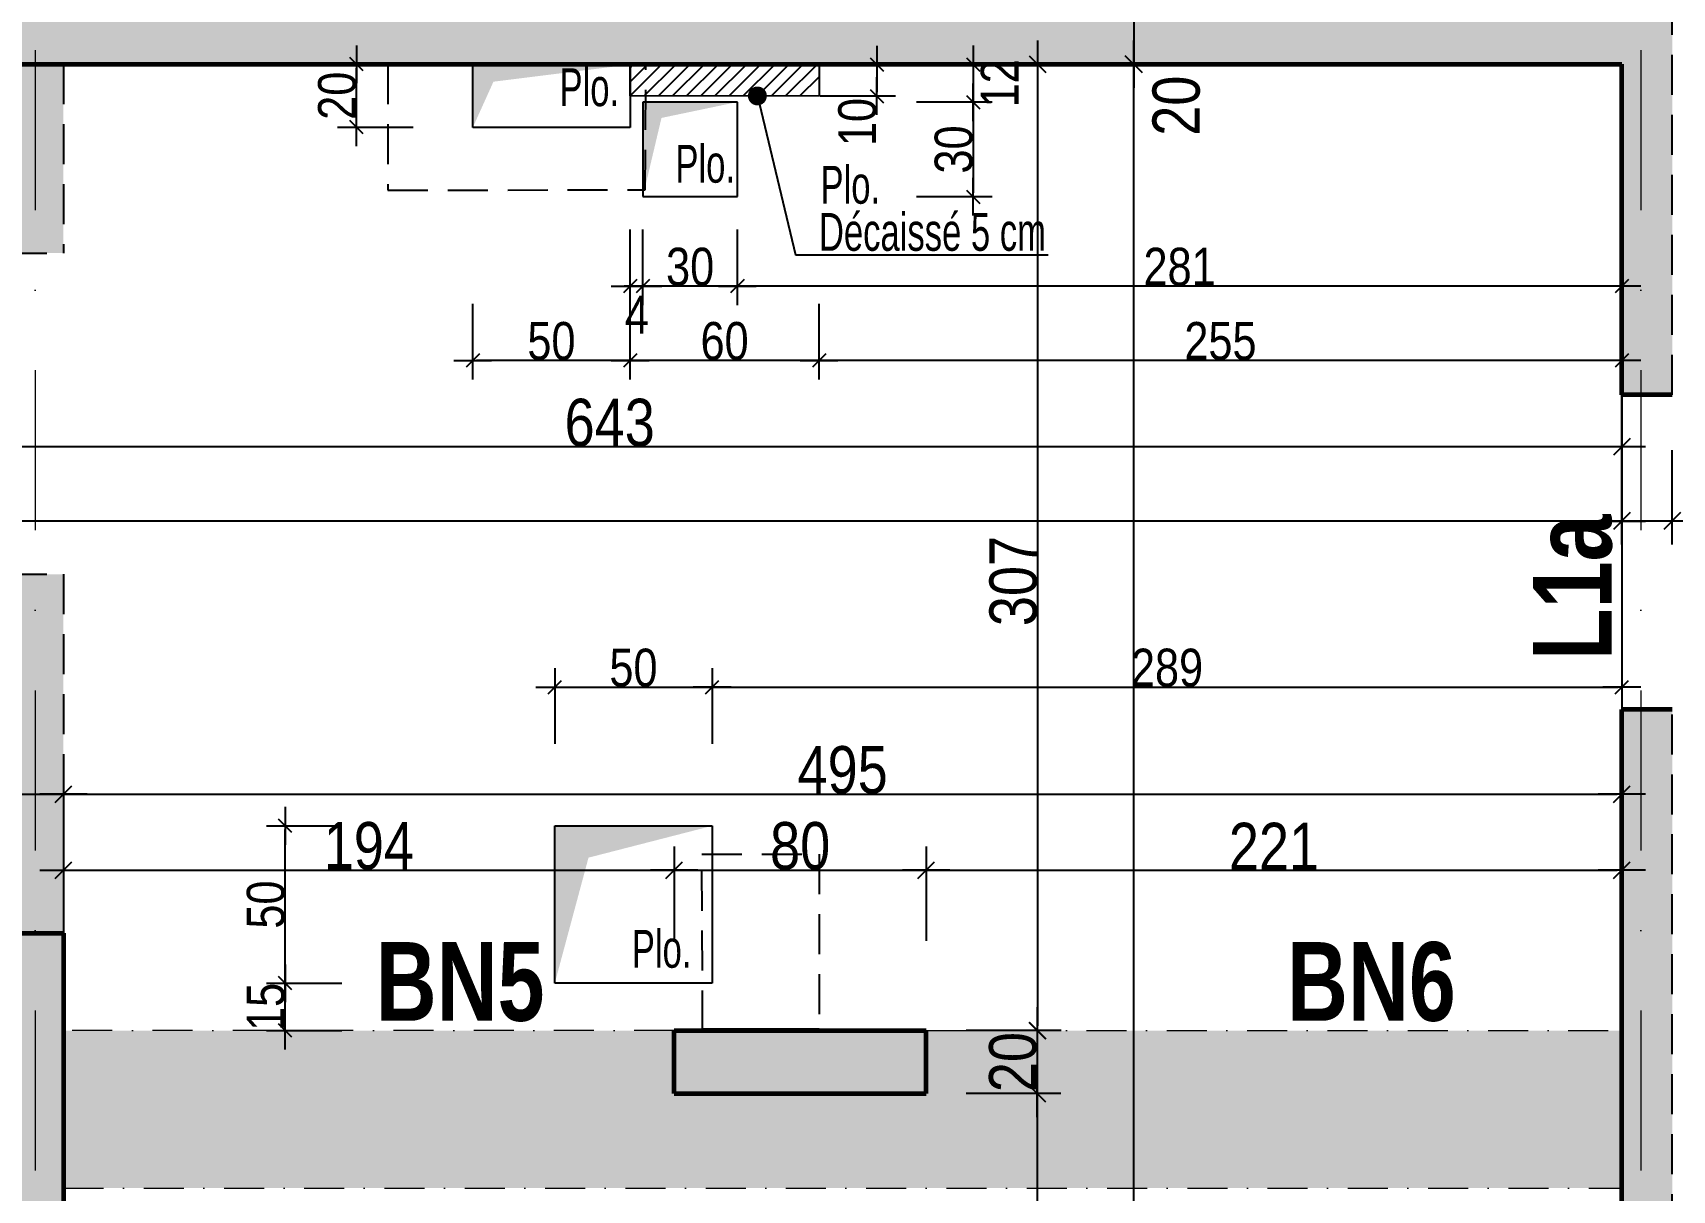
# Model space of a CAD drawing. Header units: millimetres. Extents: x -22 to 27383, y -3644 to 590.
# Drawn here: x 23157 to 23678, y -2261 to -1894 of the extents above; entities that cross this region are included whole.
import ezdxf
from ezdxf.enums import TextEntityAlignment as Align

# ---------------------------------------------------------------- set-up
doc = ezdxf.new("R2010")
doc.units = ezdxf.units.MM
doc.linetypes.add('CACHEX2', pattern=[19.05, 12.7, -6.35])
doc.linetypes.add('TIRETPTX2', pattern=[50.8, 25.4, -12.7, 0, -12.7])
for name, color, linetype in [('01_cote_gen', 4, 'Continuous'), ('01_linteaux', 2, 'Continuous'), ('01_murs_sup', 2, 'CACHEX2'), ('01_poch_BN', 9, 'Continuous'), ('01_poch_murs', 253, 'Continuous'), ('01_poch_poteaux', 250, 'Continuous'), ('01_resv', 32, 'Continuous'), ('01_texte', 230, 'Continuous'), ('AA_COTES', 2, 'Continuous')]:
    doc.layers.add(name, color=color, linetype=linetype)
doc.layers.add('01_murs_coup', color=5, linetype='Continuous', lineweight=60)
doc.layers.add('01_tram_axes', color=2, linetype='TIRETPTX2', lineweight=9)
doc.styles.add('ARIAL NA', font='ARIALN.TTF')
doc.styles.add('impact', font='impact.ttf')
doc.styles.add('STYLE2', font='ARIALN.TTF')
doc.dimstyles.new('JB50', dxfattribs={"dimscale": 0.1, "dimtxt": 150, "dimasz": 15, "dimexe": 0.1, "dimexo": 0.1, "dimgap": 0.09, "dimtad": 1, "dimdec": 1, "dimdsep": 46, "dimtxsty": 'STYLE2', "dimblk1": 'BOND_G', "dimblk2": 'BOND_D', "dimsah": 1, "dimcen": 1.5, "dimdle": 0.01, "dimse1": 1, "dimse2": 1, "dimclrd": 4, "dimclre": 2, "dimclrt": 6, "dimazin": 2, "dimtfac": 2.333333, "dimtdec": 1, "dimtix": 1, "dimtmove": 2, "dimatfit": 3, "dimldrblk": 'BOND_G', "dimfxl": 1, "dimtolj": 1, "dimtzin": 0, "dimarcsym": 0})
doc.dimstyles.new('JB50res', dxfattribs={"dimscale": 0.1, "dimtxt": 120, "dimasz": 12, "dimexe": 0.1, "dimexo": 0.1, "dimgap": 0.09, "dimtad": 1, "dimdec": 1, "dimdsep": 46, "dimtxsty": 'STYLE2', "dimblk1": 'BOND_G', "dimblk2": 'BOND_D', "dimsah": 1, "dimcen": 1.5, "dimdle": 0.01, "dimse1": 1, "dimse2": 1, "dimclrd": 4, "dimclre": 2, "dimclrt": 6, "dimazin": 2, "dimtfac": 2.333333, "dimtdec": 1, "dimtix": 1, "dimtmove": 2, "dimatfit": 3, "dimldrblk": 'BOND_G', "dimfxl": 1, "dimtolj": 1, "dimtzin": 0, "dimarcsym": 0})

# ---------------------------------------------------------------- blocks, each defined once
blk = doc.blocks.new('BOND_G')
at = {"layer": 'AA_COTES', "color": 0}
for p, q in [((0, -5), (0, 15)), ((5, 0), (-5, 0)), ((1.77, 1.77), (-1.77, -1.77))]:
    blk.add_line(p, q, dxfattribs=at)
blk = doc.blocks.new('BOND_D')
at = {"layer": 'AA_COTES', "color": 0}
for p, q in [((0, 5), (0, -15)), ((5, 0), (-5, 0)), ((-1.77, -1.77), (1.77, 1.77))]:
    blk.add_line(p, q, dxfattribs=at)
blk = doc.blocks.new('*D2263')
at = {"layer": '01_cote_gen', "color": 4, "lineweight": -2, "transparency": 16777216}
blk.add_line((23507.18, -1885.33), (23507.18, -1902.33), dxfattribs=at)
at = {"layer": 'Defpoints', "color": 0, "transparency": 16777216}
for p in [(23549.19, -1883.83), (23507.18, -1903.83), (23537.27, -1903.83)]:
    blk.add_point(p, dxfattribs=at)
at = {"layer": '01_cote_gen', "color": 4, "lineweight": -2, "transparency": 16777216, "xscale": 1.5, "yscale": 1.5, "zscale": 1.5}
for name, p, rotation in [('BOND_G', (23507.18, -1883.83), 90), ('BOND_D', (23507.18, -1903.83), 270)]:
    blk.add_blockref(name, p, dxfattribs=dict(at, rotation=rotation))
at = {"layer": '01_cote_gen', "color": 6, "transparency": 16777216, "insert": (23520.76, -1917), "char_height": 15, "attachment_point": 5, "rotation": 90, "style": 'STYLE2'}
blk.add_mtext('\\A1;20', dxfattribs=at)
blk = doc.blocks.new('*D2268')
at = {"layer": '01_cote_gen', "color": 4, "lineweight": -2, "transparency": 16777216}
blk.add_line((23507.18, -2813.33), (23507.18, -1905.33), dxfattribs=at)
at = {"layer": 'Defpoints', "color": 0, "transparency": 16777216}
for p in [(23507.18, -1903.83), (23555.62, -1903.83), (23555.62, -2814.83)]:
    blk.add_point(p, dxfattribs=at)
at = {"layer": '01_cote_gen', "color": 4, "lineweight": -2, "transparency": 16777216, "xscale": 1.5, "yscale": 1.5, "zscale": 1.5}
for name, p, rotation in [('BOND_D', (23507.18, -1903.83), 90), ('BOND_G', (23507.18, -2814.83), 270)]:
    blk.add_blockref(name, p, dxfattribs=dict(at, rotation=rotation))
at = {"layer": '01_cote_gen', "color": 6, "transparency": 16777216, "insert": (23498.99, -2323.15), "char_height": 15, "attachment_point": 5, "rotation": 90, "style": 'STYLE2'}
blk.add_mtext('\\A1;911', dxfattribs=at)
blk = doc.blocks.new('*D2390')
at = {"layer": '01_cote_gen', "color": 4, "lineweight": -2, "transparency": 16777216}
blk.add_line((23476.63, -1905.33), (23476.63, -2209.29), dxfattribs=at)
at = {"layer": 'Defpoints', "color": 0, "transparency": 16777216}
for p in [(23473.78, -1903.83), (23441.24, -2210.79), (23476.63, -2210.79)]:
    blk.add_point(p, dxfattribs=at)
at = {"layer": '01_cote_gen', "color": 4, "lineweight": -2, "transparency": 16777216, "xscale": 1.5, "yscale": 1.5, "zscale": 1.5}
for name, p, rotation in [('BOND_G', (23476.63, -1903.83), 90), ('BOND_D', (23476.63, -2210.79), 270)]:
    blk.add_blockref(name, p, dxfattribs=dict(at, rotation=rotation))
at = {"layer": '01_cote_gen', "color": 6, "transparency": 16777216, "insert": (23468.97, -2067.98), "char_height": 15, "attachment_point": 5, "rotation": 90, "style": 'STYLE2'}
blk.add_mtext('\\A1;307', dxfattribs=at)
blk = doc.blocks.new('*D2391')
at = {"layer": '01_cote_gen', "color": 4, "lineweight": -2, "transparency": 16777216}
blk.add_line((23476.52, -2212.29), (23476.52, -2229.29), dxfattribs=at)
at = {"layer": 'Defpoints', "color": 0, "transparency": 16777216}
for p in [(23454.02, -2210.79), (23441.24, -2230.79), (23476.52, -2230.79)]:
    blk.add_point(p, dxfattribs=at)
at = {"layer": '01_cote_gen', "color": 4, "lineweight": -2, "transparency": 16777216, "xscale": 1.5, "yscale": 1.5, "zscale": 1.5}
for name, p, rotation in [('BOND_G', (23476.52, -2210.79), 90), ('BOND_D', (23476.52, -2230.79), 270)]:
    blk.add_blockref(name, p, dxfattribs=dict(at, rotation=rotation))
at = {"layer": '01_cote_gen', "color": 6, "transparency": 16777216, "insert": (23468.85, -2220.79), "char_height": 15, "attachment_point": 5, "rotation": 90, "style": 'STYLE2'}
blk.add_mtext('\\A1;20', dxfattribs=at)
blk = doc.blocks.new('*D2392')
at = {"layer": '01_cote_gen', "color": 4, "lineweight": -2, "transparency": 16777216}
blk.add_line((23476.52, -2232.29), (23476.52, -2813.33), dxfattribs=at)
at = {"layer": 'Defpoints', "color": 0, "transparency": 16777216}
for p in [(23454.02, -2230.79), (23454.02, -2814.83), (23476.52, -2814.83)]:
    blk.add_point(p, dxfattribs=at)
at = {"layer": '01_cote_gen', "color": 4, "lineweight": -2, "transparency": 16777216, "xscale": 1.5, "yscale": 1.5, "zscale": 1.5}
for name, p, rotation in [('BOND_G', (23476.52, -2230.79), 90), ('BOND_D', (23476.52, -2814.83), 270)]:
    blk.add_blockref(name, p, dxfattribs=dict(at, rotation=rotation))
at = {"layer": '01_cote_gen', "color": 6, "transparency": 16777216, "insert": (23468.85, -2522.81), "char_height": 15, "attachment_point": 5, "rotation": 90, "style": 'STYLE2'}
blk.add_mtext('\\A1;584', dxfattribs=at)
blk = doc.blocks.new('*D2539')
at = {"layer": '01_cote_gen', "color": 4, "lineweight": -2, "transparency": 16777216}
blk.add_line((23168.74, -2135.7), (23660.74, -2135.7), dxfattribs=at)
at = {"layer": 'Defpoints', "color": 0, "transparency": 16777216}
for p in [(23167.24, -2050.61), (23662.24, -2050.61), (23662.24, -2135.7)]:
    blk.add_point(p, dxfattribs=at)
at = {"layer": '01_cote_gen', "color": 4, "lineweight": -2, "transparency": 16777216, "xscale": 1.5, "yscale": 1.5, "zscale": 1.5, "rotation": 180}
blk.add_blockref('BOND_G', (23167.24, -2135.7), dxfattribs=at)
at = {"layer": '01_cote_gen', "color": 4, "lineweight": -2, "transparency": 16777216, "xscale": 1.5, "yscale": 1.5, "zscale": 1.5}
blk.add_blockref('BOND_D', (23662.24, -2135.7), dxfattribs=at)
at = {"layer": '01_cote_gen', "color": 6, "transparency": 16777216, "insert": (23414.74, -2128.03), "char_height": 15, "attachment_point": 5, "style": 'STYLE2'}
blk.add_mtext('\\A1;495', dxfattribs=at)
blk = doc.blocks.new('*D2540')
at = {"layer": '01_cote_gen', "color": 4, "lineweight": -2, "transparency": 16777216}
blk.add_line((23020.74, -2135.7), (23165.74, -2135.7), dxfattribs=at)
at = {"layer": 'Defpoints', "color": 0, "transparency": 16777216}
for p in [(23019.24, -2101.94), (23167.24, -2135.7), (23167.24, -2143.2)]:
    blk.add_point(p, dxfattribs=at)
at = {"layer": '01_cote_gen', "color": 4, "lineweight": -2, "transparency": 16777216, "xscale": 1.5, "yscale": 1.5, "zscale": 1.5, "rotation": 180}
blk.add_blockref('BOND_G', (23019.24, -2135.7), dxfattribs=at)
at = {"layer": '01_cote_gen', "color": 4, "lineweight": -2, "transparency": 16777216, "xscale": 1.5, "yscale": 1.5, "zscale": 1.5}
blk.add_blockref('BOND_D', (23167.24, -2135.7), dxfattribs=at)
at = {"layer": '01_cote_gen', "color": 6, "transparency": 16777216, "insert": (23093.24, -2128.03), "char_height": 15, "attachment_point": 5, "style": 'STYLE2'}
blk.add_mtext('\\A1;148', dxfattribs=at)
blk = doc.blocks.new('*D2541')
at = {"layer": '01_cote_gen', "color": 4, "lineweight": -2, "transparency": 16777216}
blk.add_line((23660.74, -2048.92), (22563.74, -2048.92), dxfattribs=at)
at = {"layer": 'Defpoints', "color": 0, "transparency": 16777216}
for p in [(22562.24, -2032.87), (23662.24, -2032.87), (22562.24, -2048.92)]:
    blk.add_point(p, dxfattribs=at)
at = {"layer": '01_cote_gen', "color": 4, "lineweight": -2, "transparency": 16777216, "xscale": 1.5, "yscale": 1.5, "zscale": 1.5, "rotation": 180}
blk.add_blockref('BOND_D', (22562.24, -2048.92), dxfattribs=at)
at = {"layer": '01_cote_gen', "color": 4, "lineweight": -2, "transparency": 16777216, "xscale": 1.5, "yscale": 1.5, "zscale": 1.5}
blk.add_blockref('BOND_G', (23662.24, -2048.92), dxfattribs=at)
at = {"layer": '01_cote_gen', "color": 6, "transparency": 16777216, "insert": (23112.24, -2041.25), "char_height": 15, "attachment_point": 5, "style": 'STYLE2'}
blk.add_mtext('\\A1;1100', dxfattribs=at)
blk = doc.blocks.new('*D2542')
at = {"layer": '01_cote_gen', "color": 4, "lineweight": -2, "transparency": 16777216}
blk.add_line((23676.74, -2048.92), (23663.74, -2048.92), dxfattribs=at)
at = {"layer": 'Defpoints', "color": 0, "transparency": 16777216}
for p in [(23662.24, -2039.68), (23678.24, -2037.02), (23662.24, -2048.92)]:
    blk.add_point(p, dxfattribs=at)
at = {"layer": '01_cote_gen', "color": 4, "lineweight": -2, "transparency": 16777216, "xscale": 1.5, "yscale": 1.5, "zscale": 1.5, "rotation": 180}
blk.add_blockref('BOND_D', (23662.24, -2048.92), dxfattribs=at)
at = {"layer": '01_cote_gen', "color": 4, "lineweight": -2, "transparency": 16777216, "xscale": 1.5, "yscale": 1.5, "zscale": 1.5}
blk.add_blockref('BOND_G', (23678.24, -2048.92), dxfattribs=at)
at = {"layer": '01_cote_gen', "color": 6, "transparency": 16777216, "insert": (23690.45, -2059.41), "char_height": 15, "attachment_point": 5, "style": 'STYLE2'}
blk.add_mtext('\\A1;16', dxfattribs=at)
blk = doc.blocks.new('*D2668')
at = {"layer": '01_cote_gen', "color": 4, "lineweight": -2, "transparency": 16777216}
blk.add_line((23660.74, -2025.37), (23020.74, -2025.37), dxfattribs=at)
at = {"layer": 'Defpoints', "color": 0, "transparency": 16777216}
for p in [(23019.24, -1989.13), (23662.24, -1989.13), (23019.24, -2025.37)]:
    blk.add_point(p, dxfattribs=at)
at = {"layer": '01_cote_gen', "color": 4, "lineweight": -2, "transparency": 16777216, "xscale": 1.5, "yscale": 1.5, "zscale": 1.5, "rotation": 180}
blk.add_blockref('BOND_D', (23019.24, -2025.37), dxfattribs=at)
at = {"layer": '01_cote_gen', "color": 4, "lineweight": -2, "transparency": 16777216, "xscale": 1.5, "yscale": 1.5, "zscale": 1.5}
blk.add_blockref('BOND_G', (23662.24, -2025.37), dxfattribs=at)
at = {"layer": '01_cote_gen', "color": 6, "transparency": 16777216, "insert": (23340.74, -2017.7), "char_height": 15, "attachment_point": 5, "style": 'STYLE2'}
blk.add_mtext('\\A1;643', dxfattribs=at)
blk = doc.blocks.new('*D2669')
at = {"layer": '01_cote_gen', "color": 4, "lineweight": -2, "transparency": 16777216}
blk.add_line((23168.74, -2159.82), (23359.74, -2159.82), dxfattribs=at)
at = {"layer": 'Defpoints', "color": 0, "transparency": 16777216}
for p in [(23361.24, -2159.82), (23167.24, -2166.24), (23361.24, -2210.79)]:
    blk.add_point(p, dxfattribs=at)
at = {"layer": '01_cote_gen', "color": 4, "lineweight": -2, "transparency": 16777216, "xscale": 1.5, "yscale": 1.5, "zscale": 1.5, "rotation": 180}
blk.add_blockref('BOND_G', (23167.24, -2159.82), dxfattribs=at)
at = {"layer": '01_cote_gen', "color": 4, "lineweight": -2, "transparency": 16777216, "xscale": 1.5, "yscale": 1.5, "zscale": 1.5}
blk.add_blockref('BOND_D', (23361.24, -2159.82), dxfattribs=at)
at = {"layer": '01_cote_gen', "color": 6, "transparency": 16777216, "insert": (23264.24, -2152.15), "char_height": 15, "attachment_point": 5, "style": 'STYLE2'}
blk.add_mtext('\\A1;194', dxfattribs=at)
blk = doc.blocks.new('*D2670')
at = {"layer": '01_cote_gen', "color": 4, "lineweight": -2, "transparency": 16777216}
blk.add_line((23442.74, -2159.82), (23660.74, -2159.82), dxfattribs=at)
at = {"layer": 'Defpoints', "color": 0, "transparency": 16777216}
for p in [(23662.24, -2159.82), (23662.24, -2169.05), (23441.24, -2175.87)]:
    blk.add_point(p, dxfattribs=at)
at = {"layer": '01_cote_gen', "color": 4, "lineweight": -2, "transparency": 16777216, "xscale": 1.5, "yscale": 1.5, "zscale": 1.5, "rotation": 180}
blk.add_blockref('BOND_G', (23441.24, -2159.82), dxfattribs=at)
at = {"layer": '01_cote_gen', "color": 4, "lineweight": -2, "transparency": 16777216, "xscale": 1.5, "yscale": 1.5, "zscale": 1.5}
blk.add_blockref('BOND_D', (23662.24, -2159.82), dxfattribs=at)
at = {"layer": '01_cote_gen', "color": 6, "transparency": 16777216, "insert": (23551.74, -2152.28), "char_height": 15, "attachment_point": 5, "style": 'STYLE2'}
blk.add_mtext('\\A1;221', dxfattribs=at)
blk = doc.blocks.new('*D2826')
at = {"layer": '01_cote_gen', "color": 4, "lineweight": -2, "transparency": 16777216}
blk.add_line((23661.04, -1974.33), (23382.49, -1974.33), dxfattribs=at)
at = {"layer": 'Defpoints', "color": 0, "transparency": 16777216}
for p in [(23381.29, -1945.84), (23662.24, -1946.33), (23381.29, -1974.33)]:
    blk.add_point(p, dxfattribs=at)
at = {"layer": '01_cote_gen', "color": 4, "lineweight": -2, "transparency": 16777216, "xscale": 1.2, "yscale": 1.2, "zscale": 1.2, "rotation": 180}
blk.add_blockref('BOND_D', (23381.29, -1974.33), dxfattribs=at)
at = {"layer": '01_cote_gen', "color": 4, "lineweight": -2, "transparency": 16777216, "xscale": 1.2, "yscale": 1.2, "zscale": 1.2}
blk.add_blockref('BOND_G', (23662.24, -1974.33), dxfattribs=at)
at = {"layer": '01_cote_gen', "color": 6, "transparency": 16777216, "insert": (23521.77, -1968.2), "char_height": 12, "attachment_point": 5, "style": 'STYLE2'}
blk.add_mtext('\\A1;281', dxfattribs=at)
blk = doc.blocks.new('*D2827')
at = {"layer": '01_cote_gen', "color": 4, "lineweight": -2, "transparency": 16777216}
blk.add_line((23380.09, -1974.33), (23352.49, -1974.33), dxfattribs=at)
at = {"layer": 'Defpoints', "color": 0, "transparency": 16777216}
for p in [(23351.29, -1945.84), (23381.29, -1945.84), (23351.29, -1974.33)]:
    blk.add_point(p, dxfattribs=at)
at = {"layer": '01_cote_gen', "color": 4, "lineweight": -2, "transparency": 16777216, "xscale": 1.2, "yscale": 1.2, "zscale": 1.2, "rotation": 180}
blk.add_blockref('BOND_D', (23351.29, -1974.33), dxfattribs=at)
at = {"layer": '01_cote_gen', "color": 4, "lineweight": -2, "transparency": 16777216, "xscale": 1.2, "yscale": 1.2, "zscale": 1.2}
blk.add_blockref('BOND_G', (23381.29, -1974.33), dxfattribs=at)
at = {"layer": '01_cote_gen', "color": 6, "transparency": 16777216, "insert": (23366.29, -1968.2), "char_height": 12, "attachment_point": 5, "style": 'STYLE2'}
blk.add_mtext('\\A1;30', dxfattribs=at)
blk = doc.blocks.new('*D2828')
at = {"layer": '01_cote_gen', "color": 4, "lineweight": -2, "transparency": 16777216}
blk.add_line((23346.04, -1997.93), (23298.44, -1997.93), dxfattribs=at)
at = {"layer": 'Defpoints', "color": 0, "transparency": 16777216}
for p in [(23297.24, -1947.54), (23347.24, -1947.54), (23297.24, -1997.93)]:
    blk.add_point(p, dxfattribs=at)
at = {"layer": '01_cote_gen', "color": 4, "lineweight": -2, "transparency": 16777216, "xscale": 1.2, "yscale": 1.2, "zscale": 1.2, "rotation": 180}
blk.add_blockref('BOND_D', (23297.24, -1997.93), dxfattribs=at)
at = {"layer": '01_cote_gen', "color": 4, "lineweight": -2, "transparency": 16777216, "xscale": 1.2, "yscale": 1.2, "zscale": 1.2}
blk.add_blockref('BOND_G', (23347.24, -1997.93), dxfattribs=at)
at = {"layer": '01_cote_gen', "color": 6, "transparency": 16777216, "insert": (23322.24, -1991.8), "char_height": 12, "attachment_point": 5, "style": 'STYLE2'}
blk.add_mtext('\\A1;50', dxfattribs=at)
blk = doc.blocks.new('*D2829')
at = {"layer": '01_cote_gen', "color": 4, "lineweight": -2, "transparency": 16777216}
blk.add_line((23350.09, -1974.33), (23348.44, -1974.33), dxfattribs=at)
at = {"layer": 'Defpoints', "color": 0, "transparency": 16777216}
for p in [(23347.24, -1963.27), (23351.29, -1963.27), (23347.24, -1974.33)]:
    blk.add_point(p, dxfattribs=at)
at = {"layer": '01_cote_gen', "color": 4, "lineweight": -2, "transparency": 16777216, "xscale": 1.2, "yscale": 1.2, "zscale": 1.2, "rotation": 180}
blk.add_blockref('BOND_D', (23347.24, -1974.33), dxfattribs=at)
at = {"layer": '01_cote_gen', "color": 4, "lineweight": -2, "transparency": 16777216, "xscale": 1.2, "yscale": 1.2, "zscale": 1.2}
blk.add_blockref('BOND_G', (23351.29, -1974.33), dxfattribs=at)
at = {"layer": '01_cote_gen', "color": 6, "transparency": 16777216, "insert": (23349.37, -1983.37), "char_height": 12, "attachment_point": 5, "style": 'STYLE2'}
blk.add_mtext('\\A1;4', dxfattribs=at)
blk = doc.blocks.new('*D2830')
at = {"layer": '01_cote_gen', "color": 4, "lineweight": -2, "transparency": 16777216}
blk.add_line((23406.04, -1997.93), (23348.44, -1997.93), dxfattribs=at)
at = {"layer": 'Defpoints', "color": 0, "transparency": 16777216}
for p in [(23407.24, -1913.94), (23347.24, -1923.94), (23347.24, -1997.93)]:
    blk.add_point(p, dxfattribs=at)
at = {"layer": '01_cote_gen', "color": 4, "lineweight": -2, "transparency": 16777216, "xscale": 1.2, "yscale": 1.2, "zscale": 1.2, "rotation": 180}
blk.add_blockref('BOND_D', (23347.24, -1997.93), dxfattribs=at)
at = {"layer": '01_cote_gen', "color": 4, "lineweight": -2, "transparency": 16777216, "xscale": 1.2, "yscale": 1.2, "zscale": 1.2}
blk.add_blockref('BOND_G', (23407.24, -1997.93), dxfattribs=at)
at = {"layer": '01_cote_gen', "color": 6, "transparency": 16777216, "insert": (23377.24, -1991.8), "char_height": 12, "attachment_point": 5, "style": 'STYLE2'}
blk.add_mtext('\\A1;60', dxfattribs=at)
blk = doc.blocks.new('*D2831')
at = {"layer": '01_cote_gen', "color": 4, "lineweight": -2, "transparency": 16777216}
blk.add_line((23661.04, -1997.93), (23408.44, -1997.93), dxfattribs=at)
at = {"layer": 'Defpoints', "color": 0, "transparency": 16777216}
for p in [(23407.24, -1979.93), (23662.24, -1991), (23407.24, -1997.93)]:
    blk.add_point(p, dxfattribs=at)
at = {"layer": '01_cote_gen', "color": 4, "lineweight": -2, "transparency": 16777216, "xscale": 1.2, "yscale": 1.2, "zscale": 1.2, "rotation": 180}
blk.add_blockref('BOND_D', (23407.24, -1997.93), dxfattribs=at)
at = {"layer": '01_cote_gen', "color": 4, "lineweight": -2, "transparency": 16777216, "xscale": 1.2, "yscale": 1.2, "zscale": 1.2}
blk.add_blockref('BOND_G', (23662.24, -1997.93), dxfattribs=at)
at = {"layer": '01_cote_gen', "color": 6, "transparency": 16777216, "insert": (23534.74, -1991.8), "char_height": 12, "attachment_point": 5, "style": 'STYLE2'}
blk.add_mtext('\\A1;255', dxfattribs=at)
blk = doc.blocks.new('*D2832')
at = {"layer": '01_cote_gen', "color": 4, "lineweight": -2, "transparency": 16777216}
blk.add_line((23260.32, -1922.64), (23260.32, -1905.03), dxfattribs=at)
at = {"layer": 'Defpoints', "color": 0, "transparency": 16777216}
for p in [(23260.32, -1903.83), (23284.81, -1903.83), (23322.24, -1923.84)]:
    blk.add_point(p, dxfattribs=at)
at = {"layer": '01_cote_gen', "color": 4, "lineweight": -2, "transparency": 16777216, "xscale": 1.2, "yscale": 1.2, "zscale": 1.2}
for name, p, rotation in [('BOND_D', (23260.32, -1903.83), 90), ('BOND_G', (23260.32, -1923.84), 270)]:
    blk.add_blockref(name, p, dxfattribs=dict(at, rotation=rotation))
at = {"layer": '01_cote_gen', "color": 6, "transparency": 16777216, "insert": (23254.19, -1913.84), "char_height": 12, "attachment_point": 5, "rotation": 90, "style": 'STYLE2'}
blk.add_mtext('\\A1;20', dxfattribs=at)
blk = doc.blocks.new('*D2833')
at = {"layer": '01_cote_gen', "color": 4, "lineweight": -2, "transparency": 16777216}
blk.add_line((23456.19, -1905.1), (23456.19, -1914.7), dxfattribs=at)
at = {"layer": 'Defpoints', "color": 0, "transparency": 16777216}
for p in [(23450.45, -1903.9), (23385.8, -1915.9), (23456.19, -1915.9)]:
    blk.add_point(p, dxfattribs=at)
at = {"layer": '01_cote_gen', "color": 4, "lineweight": -2, "transparency": 16777216, "xscale": 1.2, "yscale": 1.2, "zscale": 1.2}
for name, p, rotation in [('BOND_G', (23456.19, -1903.9), 90), ('BOND_D', (23456.19, -1915.9), 270)]:
    blk.add_blockref(name, p, dxfattribs=dict(at, rotation=rotation))
at = {"layer": '01_cote_gen', "color": 6, "transparency": 16777216, "insert": (23464.6, -1909.9), "char_height": 12, "attachment_point": 5, "rotation": 90, "style": 'STYLE2'}
blk.add_mtext('\\A1;12', dxfattribs=at)
blk = doc.blocks.new('*D2834')
at = {"layer": '01_cote_gen', "color": 4, "lineweight": -2, "transparency": 16777216}
blk.add_line((23456.19, -1917.1), (23456.19, -1944.7), dxfattribs=at)
at = {"layer": 'Defpoints', "color": 0, "transparency": 16777216}
for p in [(23385.8, -1915.9), (23385.8, -1945.9), (23456.19, -1945.9)]:
    blk.add_point(p, dxfattribs=at)
at = {"layer": '01_cote_gen', "color": 4, "lineweight": -2, "transparency": 16777216, "xscale": 1.2, "yscale": 1.2, "zscale": 1.2}
for name, p, rotation in [('BOND_G', (23456.19, -1915.9), 90), ('BOND_D', (23456.19, -1945.9), 270)]:
    blk.add_blockref(name, p, dxfattribs=dict(at, rotation=rotation))
at = {"layer": '01_cote_gen', "color": 6, "transparency": 16777216, "insert": (23450.05, -1930.9), "char_height": 12, "attachment_point": 5, "rotation": 90, "style": 'STYLE2'}
blk.add_mtext('\\A1;30', dxfattribs=at)
blk = doc.blocks.new('*D2835')
at = {"layer": '01_cote_gen', "color": 4, "lineweight": -2, "transparency": 16777216}
blk.add_line((23425.56, -1905.14), (23425.56, -1912.74), dxfattribs=at)
at = {"layer": 'Defpoints', "color": 0, "transparency": 16777216}
for p in [(23407.24, -1903.94), (23407.24, -1913.94), (23425.56, -1913.94)]:
    blk.add_point(p, dxfattribs=at)
at = {"layer": '01_cote_gen', "color": 4, "lineweight": -2, "transparency": 16777216, "xscale": 1.2, "yscale": 1.2, "zscale": 1.2}
for name, p, rotation in [('BOND_G', (23425.56, -1903.94), 90), ('BOND_D', (23425.56, -1913.94), 270)]:
    blk.add_blockref(name, p, dxfattribs=dict(at, rotation=rotation))
at = {"layer": '01_cote_gen', "color": 6, "transparency": 16777216, "insert": (23419.42, -1922.19), "char_height": 12, "attachment_point": 5, "rotation": 90, "style": 'STYLE2'}
blk.add_mtext('\\A1;10', dxfattribs=at)
blk = doc.blocks.new('*D2845')
at = {"layer": '01_cote_gen', "color": 4, "lineweight": -2, "transparency": 16777216}
blk.add_line((23324.49, -2101.69), (23372.09, -2101.69), dxfattribs=at)
at = {"layer": 'Defpoints', "color": 0, "transparency": 16777216}
for p in [(23373.29, -2101.69), (23323.29, -2145.75), (23373.29, -2145.75)]:
    blk.add_point(p, dxfattribs=at)
at = {"layer": '01_cote_gen', "color": 4, "lineweight": -2, "transparency": 16777216, "xscale": 1.2, "yscale": 1.2, "zscale": 1.2, "rotation": 180}
blk.add_blockref('BOND_G', (23323.29, -2101.69), dxfattribs=at)
at = {"layer": '01_cote_gen', "color": 4, "lineweight": -2, "transparency": 16777216, "xscale": 1.2, "yscale": 1.2, "zscale": 1.2}
blk.add_blockref('BOND_D', (23373.29, -2101.69), dxfattribs=at)
at = {"layer": '01_cote_gen', "color": 6, "transparency": 16777216, "insert": (23348.29, -2095.56), "char_height": 12, "attachment_point": 5, "style": 'STYLE2'}
blk.add_mtext('\\A1;50', dxfattribs=at)
blk = doc.blocks.new('*D2846')
at = {"layer": '01_cote_gen', "color": 4, "lineweight": -2, "transparency": 16777216}
blk.add_line((23374.49, -2101.69), (23661.04, -2101.69), dxfattribs=at)
at = {"layer": 'Defpoints', "color": 0, "transparency": 16777216}
for p in [(23662.24, -2095.77), (23662.24, -2101.69), (23373.29, -2107.69)]:
    blk.add_point(p, dxfattribs=at)
at = {"layer": '01_cote_gen', "color": 4, "lineweight": -2, "transparency": 16777216, "xscale": 1.2, "yscale": 1.2, "zscale": 1.2, "rotation": 180}
blk.add_blockref('BOND_G', (23373.29, -2101.69), dxfattribs=at)
at = {"layer": '01_cote_gen', "color": 4, "lineweight": -2, "transparency": 16777216, "xscale": 1.2, "yscale": 1.2, "zscale": 1.2}
blk.add_blockref('BOND_D', (23662.24, -2101.69), dxfattribs=at)
at = {"layer": '01_cote_gen', "color": 6, "transparency": 16777216, "insert": (23517.77, -2095.56), "char_height": 12, "attachment_point": 5, "style": 'STYLE2'}
blk.add_mtext('\\A1;289', dxfattribs=at)
blk = doc.blocks.new('*D2847')
at = {"layer": '01_cote_gen', "color": 4, "lineweight": -2, "transparency": 16777216}
blk.add_line((23237.69, -2209.59), (23237.69, -2196.95), dxfattribs=at)
at = {"layer": 'Defpoints', "color": 0, "transparency": 16777216}
for p in [(23237.69, -2195.75), (23333.14, -2195.75), (23333.14, -2210.79)]:
    blk.add_point(p, dxfattribs=at)
at = {"layer": '01_cote_gen', "color": 4, "lineweight": -2, "transparency": 16777216, "xscale": 1.2, "yscale": 1.2, "zscale": 1.2}
for name, p, rotation in [('BOND_D', (23237.69, -2195.75), 90), ('BOND_G', (23237.69, -2210.79), 270)]:
    blk.add_blockref(name, p, dxfattribs=dict(at, rotation=rotation))
at = {"layer": '01_cote_gen', "color": 6, "transparency": 16777216, "insert": (23231.55, -2203.27), "char_height": 12, "attachment_point": 5, "rotation": 90, "style": 'STYLE2'}
blk.add_mtext('\\A1;15', dxfattribs=at)
blk = doc.blocks.new('*D2848')
at = {"layer": '01_cote_gen', "color": 4, "lineweight": -2, "transparency": 16777216}
blk.add_line((23237.69, -2194.55), (23237.69, -2146.95), dxfattribs=at)
at = {"layer": 'Defpoints', "color": 0, "transparency": 16777216}
for p in [(23237.69, -2145.75), (23323.29, -2145.75), (23243.69, -2195.75)]:
    blk.add_point(p, dxfattribs=at)
at = {"layer": '01_cote_gen', "color": 4, "lineweight": -2, "transparency": 16777216, "xscale": 1.2, "yscale": 1.2, "zscale": 1.2}
for name, p, rotation in [('BOND_D', (23237.69, -2145.75), 90), ('BOND_G', (23237.69, -2195.75), 270)]:
    blk.add_blockref(name, p, dxfattribs=dict(at, rotation=rotation))
at = {"layer": '01_cote_gen', "color": 6, "transparency": 16777216, "insert": (23231.55, -2170.75), "char_height": 12, "attachment_point": 5, "rotation": 90, "style": 'STYLE2'}
blk.add_mtext('\\A1;50', dxfattribs=at)
blk = doc.blocks.new('*D2870')
at = {"layer": '01_cote_gen', "color": 4, "lineweight": -2, "transparency": 16777216}
blk.add_line((23362.74, -2159.82), (23439.74, -2159.82), dxfattribs=at)
at = {"layer": 'Defpoints', "color": 0, "transparency": 16777216}
for p in [(23441.24, -2159.82), (23361.24, -2167.32), (23441.24, -2175.01)]:
    blk.add_point(p, dxfattribs=at)
at = {"layer": '01_cote_gen', "color": 4, "lineweight": -2, "transparency": 16777216, "xscale": 1.5, "yscale": 1.5, "zscale": 1.5, "rotation": 180}
blk.add_blockref('BOND_G', (23361.24, -2159.82), dxfattribs=at)
at = {"layer": '01_cote_gen', "color": 4, "lineweight": -2, "transparency": 16777216, "xscale": 1.5, "yscale": 1.5, "zscale": 1.5}
blk.add_blockref('BOND_D', (23441.24, -2159.82), dxfattribs=at)
at = {"layer": '01_cote_gen', "color": 6, "transparency": 16777216, "insert": (23401.24, -2152.15), "char_height": 15, "attachment_point": 5, "style": 'STYLE2'}
blk.add_mtext('\\A1;80', dxfattribs=at)

msp = doc.modelspace()

# ---------------------------------------------------------------- hatches: boundary and pattern name
at = {"layer": '01_murs_sup'}
h = msp.add_hatch(dxfattribs=at)
h.set_pattern_fill('DASH', color=256, scale=2.5, angle=135)
h.set_pattern_definition([(135, (-632.5555, 11538.144), (-11.2253202, 9e-16), [7.9375, -7.9375])])
h.paths.add_polyline_path([(21546.28, -257.83), (21756.83, -257.83), (21756.83, -241.83), (21530.28, -241.83), (21530.28, -868.95), (21804.22, -868.94), (21804.22, -850.94), (21546.28, -850.95)])
h.paths.add_polyline_path([(22014.97, -241.83), (21856.83, -241.83), (21856.83, -257.83), (22014.97, -257.83)])
h.paths.add_polyline_path([(22332.66, -241.83), (22214.97, -241.83), (22214.97, -257.83), (22264.97, -257.83), (22264.97, -850.84), (21907.42, -850.84), (21907.42, -868.93), (22626.98, -868.88), (22626.97, -850.88), (22282.97, -850.91), (22282.97, -257.83), (22332.66, -257.83)])
h.paths.add_polyline_path([(22652.74, -241.83), (22432.66, -241.83), (22432.66, -257.83), (22652.74, -257.83)])
h.paths.add_polyline_path([(23401.4, -241.83), (22952.74, -241.83), (22952.74, -257.83), (23149.24, -257.83), (23149.24, -815.86), (22963.24, -815.86), (22963.24, -850.86), (22728.97, -850.91), (22728.98, -868.91), (22981.24, -868.86), (22981.24, -833.86), (23149.24, -833.86), (23149.24, -895.71), (23167.24, -895.71), (23167.24, -257.83), (23401.4, -257.83)])
h.paths.add_polyline_path([(23678.24, -241.83), (23501.4, -241.83), (23501.4, -257.83), (23662.24, -257.83), (23662.24, -408.79), (23678.24, -408.79)])
h.paths.add_polyline_path([(23678.24, -708.79), (23662.24, -708.79), (23662.24, -1067.83), (23167.24, -1067.83), (23167.24, -998.91), (23149.24, -998.91), (23149.24, -1778.83), (23167.24, -1778.83), (23167.24, -1085.83), (23662.24, -1085.83), (23662.24, -1208.79), (23678.24, -1208.79)])
h.paths.add_polyline_path([(23018.84, -998.87), (22913.84, -998.87), (22913.84, -1016.87), (23000.84, -1016.87), (23000.84, -1677.83), (22965.84, -1677.83), (22965.84, -1885.83), (22562.18, -1885.83), (22562.18, -1756.03), (22546.18, -1756.03), (22546.18, -2312.92), (22562.18, -2312.92), (22562.18, -1903.83), (23000.84, -1903.83), (23000.84, -1923.83), (23018.84, -1923.83), (23018.84, -1885.83), (22983.84, -1885.83), (22983.84, -1695.83), (23018.84, -1695.83)])
h.paths.add_polyline_path([(22562.18, -1609.83), (22526.42, -1609.83), (22526.42, -1625.83), (22546.18, -1625.83), (22546.18, -1656.03), (22562.18, -1656.03)])
h.paths.add_polyline_path([(22282.97, -1016.87), (22811.84, -1016.87), (22811.84, -998.87), (22200.97, -998.87), (22200.97, -1016.87), (22264.97, -1016.87), (22264.97, -1609.83), (22190.8, -1609.83), (22190.8, -1625.83), (22326.42, -1625.83), (22326.42, -1609.83), (22282.97, -1609.83)])
h.paths.add_polyline_path([(21990.8, -1609.83), (21891.59, -1609.83), (21891.59, -1625.83), (21990.8, -1625.83)], flags=17)
h.paths.add_polyline_path([(21791.59, -1609.83), (21546.28, -1609.83), (21546.28, -1016.87), (22098.97, -1016.87), (22098.97, -998.87), (21530.28, -998.87), (21530.28, -1625.83), (21791.59, -1625.83)])
h.paths.add_polyline_path([(23678.24, -1508.79), (23662.24, -1508.79), (23662.24, -1885.83), (23167.24, -1885.83), (23167.24, -1880.83), (23149.24, -1880.83), (23149.24, -1963.83), (23167.24, -1963.83), (23167.24, -1903.83), (23662.24, -1903.83), (23662.24, -2008.79), (23678.24, -2008.79)])
h.paths.add_polyline_path([(23678.24, -2108.79), (23662.24, -2108.79), (23662.24, -2408.79), (23678.24, -2408.79)])
h.paths.add_polyline_path([(23322.24, -2814.73), (23167.24, -2814.73), (23167.24, -2065.83), (23149.24, -2065.83), (23149.24, -2179.84), (23018.84, -2179.84), (23018.84, -2025.83), (23000.84, -2025.83), (23000.84, -2197.84), (23149.24, -2197.84), (23149.24, -2814.73), (23022.24, -2814.73), (23022.24, -2830.73), (23322.24, -2830.73)])
h.paths.add_polyline_path([(23678.24, -2708.79), (23662.24, -2708.79), (23662.24, -2814.73), (23422.24, -2814.73), (23422.24, -2830.73), (23678.24, -2830.73)])
h.paths.add_polyline_path([(22722.24, -2814.73), (22562.18, -2814.73), (22562.18, -2412.92), (22546.18, -2412.92), (22546.18, -2830.73), (22722.24, -2830.73)])
at = {"layer": '01_poch_BN'}
h = msp.add_hatch(color=256, dxfattribs=at)
h.dxf.hatch_style = 1
h.paths.add_polyline_path([(23662.24, -2210.79), (23441.24, -2210.79), (23441.24, -2230.79), (23361.24, -2230.79), (23361.24, -2210.79), (23167.24, -2210.79), (23167.24, -2260.79), (23662.24, -2260.79)])
at = {"layer": '01_poch_murs'}
h = msp.add_hatch(color=256, dxfattribs=at)
h.dxf.hatch_style = 1
h.paths.add_polyline_path([(23678.24, -1508.83), (23662.24, -1508.83), (23662.24, -1883.83), (23167.24, -1883.83), (23167.24, -1085.83), (23149.24, -1085.83), (23149.24, -1883.83), (22566.24, -1883.83), (23019.24, -1883.83), (23019.24, -1903.83), (23662.24, -1903.83), (23662.24, -1938.16), (23662.24, -2008.83), (23678.24, -2008.83)])
h = msp.add_hatch(color=256, dxfattribs=at)
h.dxf.hatch_style = 1
h.paths.add_polyline_path([(22562.24, -1903.83), (22546.24, -1903.83), (22546.24, -2212.82), (22562.24, -2212.82)])
h.paths.add_polyline_path([(22562.24, -2312.82), (22546.24, -2312.82), (22546.24, -2830.83), (22722.24, -2830.83), (22722.24, -2814.83), (22562.24, -2814.83)])
h.paths.add_polyline_path([(23167.24, -2179.84), (23019.24, -2179.84), (23019.24, -2197.84), (23149.24, -2197.84), (23149.24, -2814.83), (23022.24, -2814.83), (23022.24, -2830.83), (23322.24, -2830.83), (23322.24, -2814.83), (23167.24, -2814.83)])
h = msp.add_hatch(color=256, dxfattribs=at)
h.dxf.hatch_style = 1
h.paths.add_polyline_path([(22922.24, -2814.83), (22822.24, -2814.83), (22822.24, -2830.83), (22922.24, -2830.83)])
h.paths.add_polyline_path([(23678.24, -2708.83), (23662.24, -2708.83), (23662.24, -2814.83), (23422.24, -2814.83), (23422.24, -2830.83), (23678.24, -2830.83)])
h.paths.add_polyline_path([(23678.24, -2508.83), (23662.24, -2508.83), (23662.24, -2608.83), (23678.24, -2608.83)])
h.paths.add_polyline_path([(23678.24, -2108.83), (23662.24, -2108.83), (23662.24, -2408.83), (23678.24, -2408.83)])
at = {"layer": '01_poch_poteaux'}
h = msp.add_hatch(color=256, dxfattribs=at)
h.dxf.hatch_style = 1
h.paths.add_polyline_path([(23441.24, -2210.79), (23361.24, -2210.79), (23361.24, -2230.79), (23441.24, -2230.79)])

# ---------------------------------------------------------------- linework, layer by layer
at = {"layer": '01_linteaux'}
msp.add_line((23662.24, -2008.83), (23662.24, -2108.83), dxfattribs=at)
at = {"layer": '01_murs_coup'}
for p, q in [((23019.24, -1903.83), (23662.24, -1903.83)), ((23662.24, -2008.83), (23662.24, -1903.83)), ((23678.24, -2008.83), (23662.24, -2008.83)), ((23662.24, -2408.83), (23662.24, -2108.83)), ((23678.24, -2108.83), (23662.24, -2108.83)), ((23019.24, -2179.84), (23167.24, -2179.84)), ((23019.24, -2179.84), (23167.24, -2179.84)), ((23167.24, -2179.84), (23167.24, -2814.83)), ((23361.24, -2210.79), (23441.24, -2210.79)), ((23361.24, -2210.79), (23441.24, -2210.79)), ((23361.24, -2230.79), (23361.24, -2210.79)), ((23407.24, -2210.79), (23370.24, -2210.79)), ((23441.24, -2230.79), (23441.24, -2210.79)), ((23361.24, -2230.79), (23441.24, -2230.79)), ((23361.24, -2230.79), (23441.24, -2230.79))]:
    msp.add_line(p, q, dxfattribs=at)
at = {"layer": '01_murs_sup'}
for p, q in [((23678.24, -2008.79), (23678.24, -1508.79)), ((23678.24, -2008.79), (23678.24, -1508.79)), ((23167.24, -1903.83), (23167.24, -1963.83)), ((23167.24, -1903.83), (23662.24, -1903.83)), ((23167.24, -1903.83), (23662.24, -1903.83)), ((23662.24, -2008.79), (23662.24, -1903.83)), ((23662.24, -2008.79), (23662.24, -1903.83)), ((23149.24, -1963.83), (23167.24, -1963.83)), ((23662.24, -2008.79), (23678.24, -2008.79)), ((23149.24, -2065.83), (23167.24, -2065.83)), ((23167.24, -2065.83), (23167.24, -2814.73)), ((23662.24, -2408.79), (23662.24, -2108.79)), ((23662.24, -2408.79), (23662.24, -2108.79)), ((23662.24, -2108.79), (23678.24, -2108.79)), ((23678.24, -2408.79), (23678.24, -2108.79)), ((23678.24, -2408.79), (23678.24, -2108.79))]:
    msp.add_line(p, q, dxfattribs=at)
at = {"layer": '01_poch_murs'}
msp.add_line((23662.24, -1903.83), (23662.24, -1938.16), dxfattribs=at)
at = {"layer": '01_resv', "linetype": 'CACHEX2'}
for p, q in [((23270.24, -1903.83), (23270.24, -1943.83)), ((23352.24, -1903.83), (23270.24, -1903.83)), ((23352.04, -1943.73), (23352.24, -1903.83)), ((23270.24, -1943.83), (23352.04, -1943.73)), ((23370.04, -2154.75), (23407.24, -2154.75)), ((23370.24, -2210.79), (23370.04, -2154.75)), ((23407.24, -2154.75), (23407.24, -2210.79))]:
    msp.add_line(p, q, dxfattribs=at)
at = {"layer": '01_resv'}
for p, q in [((23297.24, -1923.94), (23297.24, -1903.94)), ((23297.24, -1903.94), (23347.24, -1903.94)), ((23347.24, -1903.94), (23347.24, -1923.94)), ((23347.24, -1903.94), (23347.24, -1923.94)), ((23347.24, -1904.95), (23348.25, -1903.94)), ((23347.24, -1909.44), (23352.74, -1903.94)), ((23347.24, -1913.83), (23357.23, -1903.94)), ((23347.24, -1903.94), (23407.24, -1903.94)), ((23347.24, -1913.84), (23347.24, -1903.94)), ((23351.72, -1913.84), (23361.72, -1903.94)), ((23356.21, -1913.84), (23366.21, -1903.94)), ((23360.7, -1913.84), (23370.7, -1903.94)), ((23365.19, -1913.84), (23375.19, -1903.94)), ((23369.68, -1913.84), (23379.68, -1903.94)), ((23374.18, -1913.84), (23384.18, -1903.94)), ((23378.67, -1913.84), (23388.67, -1903.94)), ((23383.16, -1913.84), (23393.16, -1903.94)), ((23387.65, -1913.84), (23397.65, -1903.94)), ((23392.14, -1913.84), (23402.14, -1903.94)), ((23396.63, -1913.84), (23406.63, -1903.94)), ((23407.24, -1903.94), (23407.24, -1913.94)), ((23401.12, -1913.84), (23407.24, -1907.81)), ((23407.24, -1913.94), (23347.24, -1913.84)), ((23381.29, -1915.84), (23351.29, -1915.84)), ((23351.29, -1915.84), (23351.29, -1945.84)), ((23381.29, -1945.84), (23381.29, -1915.84)), ((23347.24, -1923.94), (23297.24, -1923.94)), ((23351.29, -1945.84), (23381.29, -1945.84)), ((23323.29, -2145.75), (23373.29, -2145.75)), ((23323.29, -2195.75), (23323.29, -2145.75)), ((23373.29, -2145.75), (23373.29, -2195.75)), ((23373.29, -2195.75), (23323.29, -2195.75))]:
    msp.add_line(p, q, dxfattribs=at)
for points in [[(23297.24, -1923.94), (23297.24, -1903.94), (23303.82, -1909.37)], [(23297.24, -1903.94), (23347.24, -1903.94), (23303.82, -1909.37)], [(23351.29, -1945.84), (23351.29, -1915.84), (23357.19, -1920.88)], [(23351.29, -1915.84), (23381.29, -1915.84), (23357.19, -1920.88)], [(23323.29, -2195.75), (23323.29, -2145.75), (23334.01, -2155.85)], [(23323.29, -2145.75), (23373.29, -2145.75), (23334.01, -2155.85)]]:
    msp.add_solid(points, dxfattribs=at)
at = {"layer": '01_texte'}
for p, q in [((23387.65, -1913.84), (23399.75, -1964.36)), ((23399.75, -1964.36), (23480.04, -1964.36))]:
    msp.add_line(p, q, dxfattribs=at)
at = {"layer": '01_texte', "const_width": 3}
msp.add_lwpolyline([(23386.16, -1913.9, 1), (23389.16, -1913.9, 1)], format="xyb", close=True, dxfattribs=at)
at = {"layer": '01_tram_axes', "color": 253, "ltscale": 2}
for p, q in [((23158.24, 439.75), (23158.24, -3019.4)), ((23668.24, 439.75), (23668.24, -3019.4))]:
    msp.add_line(p, q, dxfattribs=at)
at = {"layer": '01_tram_axes', "ltscale": 0.5}
for p, q in [((23361.24, -2210.79), (23167.24, -2210.79)), ((23441.24, -2210.79), (23662.24, -2210.79)), ((23167.24, -2260.79), (23662.24, -2260.79))]:
    msp.add_line(p, q, dxfattribs=at)

# ---------------------------------------------------------------- texts
at = {"layer": '01_texte', "style": 'ARIAL NA', "width": 0.8}
for s, p in [('Plo.', (23334.27, -1920.74)), ('Plo.', (23371.08, -1945.04)), ('Plo.', (23417.17, -1951.72)), ('Décaissé 5 cm', (23443.26, -1966.68)), ('Plo.', (23357.24, -2194.41))]:
    msp.add_text(s, height=12, dxfattribs=at).set_placement(p, align=Align.BOTTOM_CENTER)
at = {"layer": '01_texte', "style": 'impact'}
msp.add_text('L1a', height=25, rotation=90, dxfattribs=at).set_placement((23666.48, -2069.95), align=Align.BOTTOM_CENTER)
for s, p in [('BN5', (23293.24, -2215.18)), ('BN6', (23582.69, -2215.18))]:
    msp.add_text(s, height=25, dxfattribs=at).set_placement(p, align=Align.BOTTOM_CENTER)

# ---------------------------------------------------------------- dimensions: what is measured, and where the dimension line sits
at = {"layer": '01_cote_gen'}
for base, p1, p2, dimstyle, picture, middle in [((23507.18, -1903.83), (23549.19, -1883.83), (23537.27, -1903.83), 'JB50', '*D2263', (23520.76, -1917)), ((23456.19, -1915.9), (23450.45, -1903.9), (23385.8, -1915.9), 'JB50res', '*D2833', (23464.6, -1909.9)), ((23425.56, -1913.94), (23407.24, -1903.94), (23407.24, -1913.94), 'JB50res', '*D2835', (23419.42, -1922.19)), ((23476.63, -2210.79), (23473.78, -1903.83), (23441.24, -2210.79), 'JB50', '*D2390', (23468.97, -2067.98)), ((23507.18, -1903.83), (23555.62, -2814.83), (23555.62, -1903.83), 'JB50', '*D2268', (23498.99, -2323.15))]:
    dim = msp.add_linear_dim(base=base, p1=p1, p2=p2, angle=90, dimstyle=dimstyle, dxfattribs=at)
    dim.commit()
    dim.dimension.update_dxf_attribs({"geometry": picture, "text_midpoint": middle, "dimtype": 160})
for base, p1, p2, dimstyle, picture, middle in [((23260.32, -1903.83), (23322.24, -1923.84), (23284.81, -1903.83), 'JB50res', '*D2832', (23254.19, -1913.84)), ((23456.19, -1945.9), (23385.8, -1915.9), (23385.8, -1945.9), 'JB50res', '*D2834', (23450.05, -1930.9)), ((23237.69, -2145.75), (23243.69, -2195.75), (23323.29, -2145.75), 'JB50res', '*D2848', (23231.55, -2170.75)), ((23237.69, -2195.75), (23333.14, -2210.79), (23333.14, -2195.75), 'JB50res', '*D2847', (23231.55, -2203.27)), ((23476.52, -2230.79), (23454.02, -2210.79), (23441.24, -2230.79), 'JB50', '*D2391', (23468.85, -2220.79)), ((23476.52, -2814.83), (23454.02, -2230.79), (23454.02, -2814.83), 'JB50', '*D2392', (23468.85, -2522.81))]:
    dim = msp.add_linear_dim(base=base, p1=p1, p2=p2, angle=90, dimstyle=dimstyle, dxfattribs=at)
    dim.commit()
    dim.dimension.update_dxf_attribs({"geometry": picture, "text_midpoint": middle})
for base, p1, p2, dimstyle, picture, middle in [((23347.24, -1997.93), (23407.24, -1913.94), (23347.24, -1923.94), 'JB50res', '*D2830', (23377.24, -1991.8)), ((23297.24, -1997.93), (23347.24, -1947.54), (23297.24, -1947.54), 'JB50res', '*D2828', (23322.24, -1991.8)), ((23351.29, -1974.33), (23381.29, -1945.84), (23351.29, -1945.84), 'JB50res', '*D2827', (23366.29, -1968.2)), ((23381.2898, -1974.3318), (23662.2421, -1946.3286), (23381.2898, -1945.8361), 'JB50res', '*D2826', (23521.766, -1968.1959)), ((23407.24, -1997.93), (23662.24, -1991), (23407.24, -1979.93), 'JB50res', '*D2831', (23534.74, -1991.8)), ((23019.24, -2025.37), (23662.24, -1989.13), (23019.24, -1989.13), 'JB50', '*D2668', (23340.74, -2017.7)), ((22562.24, -2048.92), (23662.24, -2032.87), (22562.24, -2032.87), 'JB50', '*D2541', (23112.24, -2041.25)), ((23662.24, -2135.7), (23167.24, -2050.61), (23662.24, -2050.61), 'JB50', '*D2539', (23414.74, -2128.03)), ((23373.29, -2101.69), (23323.29, -2145.75), (23373.29, -2145.75), 'JB50res', '*D2845', (23348.29, -2095.56)), ((23662.2421, -2101.6945), (23373.2898, -2107.6945), (23662.2421, -2095.7655), 'JB50res', '*D2846', (23517.766, -2095.5586)), ((23167.24, -2135.7), (23019.24, -2101.94), (23167.24, -2143.2), 'JB50', '*D2540', (23093.24, -2128.03)), ((23361.24, -2159.82), (23167.24, -2166.24), (23361.24, -2210.79), 'JB50', '*D2669', (23264.24, -2152.15)), ((23441.24, -2159.82), (23361.24, -2167.32), (23441.24, -2175.01), 'JB50', '*D2870', (23401.24, -2152.15)), ((23662.24, -2159.82), (23441.24, -2175.87), (23662.24, -2169.05), 'JB50', '*D2670', (23551.74, -2152.28))]:
    dim = msp.add_linear_dim(base=base, p1=p1, p2=p2, dimstyle=dimstyle, dxfattribs=at)
    dim.commit()
    dim.dimension.update_dxf_attribs({"geometry": picture, "text_midpoint": middle})
for base, p1, p2, dimstyle, picture, middle in [((23347.2414, -1974.3318), (23351.2898, -1963.2708), (23347.2414, -1963.2708), 'JB50res', '*D2829', (23349.3656, -1983.3671)), ((23662.24, -2048.92), (23678.24, -2037.02), (23662.24, -2039.68), 'JB50', '*D2542', (23690.45, -2059.41))]:
    dim = msp.add_linear_dim(base=base, p1=p1, p2=p2, dimstyle=dimstyle, dxfattribs=at)
    dim.commit()
    dim.dimension.update_dxf_attribs({"geometry": picture, "text_midpoint": middle, "dimtype": 160})

doc.saveas('drawing.dxf')
